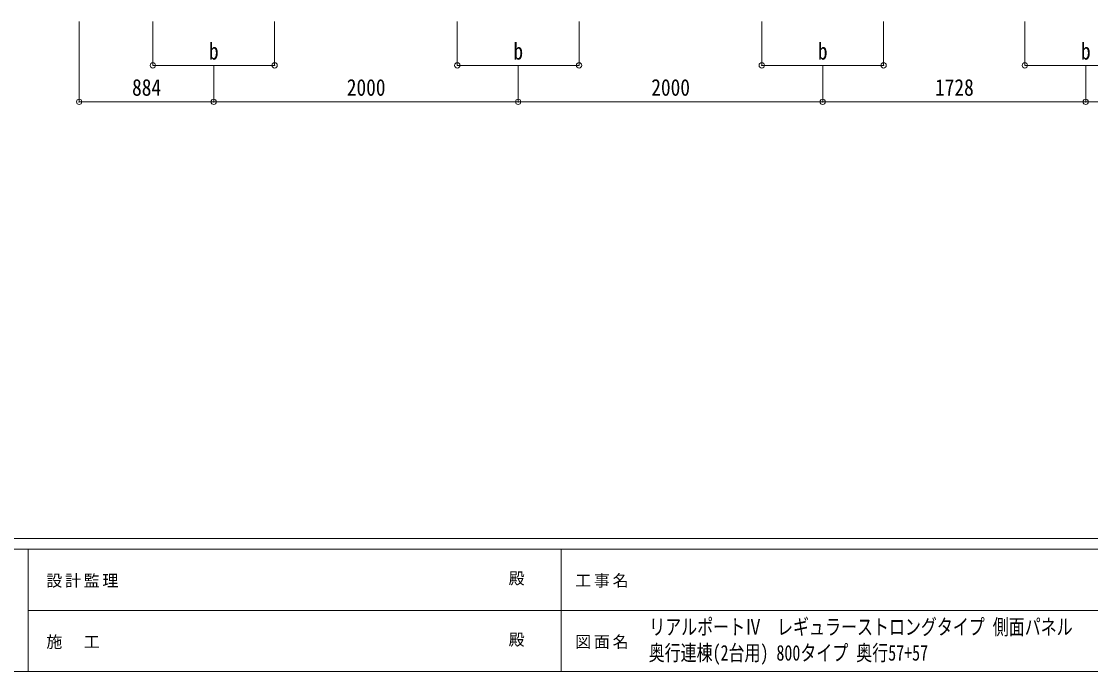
# Model space of a CAD drawing. Units: millimetres at full size. Extents: x -9783 to 9892, y -6828 to 6752.
# Drawn here: x -4015 to 3009, y -6828 to -2554 of the extents above; entities that cross this region are included whole.
import ezdxf
from ezdxf.enums import TextEntityAlignment as Align

# ---------------------------------------------------------------- set-up
doc = ezdxf.new("R2010")
doc.units = ezdxf.units.MM
doc.header["$LTSCALE"] = 35
doc.header["$PDMODE"] = 32
doc.header["$PDSIZE"] = 35
doc.layers.add('0-A_寸法', color=6, linetype='Continuous', lineweight=9)
doc.layers.add('F-0_240', color=7, linetype='Continuous', lineweight=9)
doc.styles.add('ＭＳ ゴシック', font='')
doc.styles.get('ＭＳ ゴシック').set_extended_font_data('MS Gothic')

msp = doc.modelspace()

# ---------------------------------------------------------------- linework, layer by layer
at = {"layer": '0-A_寸法'}
for p, q in [((-3635.27, -3083.42), (-3635.27, -2554.47)), ((-3151.27, -2843.44), (-3151.27, -2554.47)), ((-2351.27, -2843.44), (-2351.27, -2554.47)), ((-1151.27, -2843.44), (-1151.27, -2554.47)), ((-351.27, -2843.44), (-351.27, -2554.47)), ((848.73, -2843.44), (848.73, -2554.47)), ((1648.73, -2843.44), (1648.73, -2554.47)), ((2576.73, -2843.44), (2576.73, -2554.47)), ((-3151.27, -2843.44), (-2351.27, -2843.44)), ((-2751.27, -3083.42), (-2751.27, -2843.44)), ((-1151.27, -2843.44), (-351.27, -2843.44)), ((-751.27, -3083.42), (-751.27, -2843.44)), ((848.73, -2843.44), (1648.73, -2843.44)), ((1248.73, -3083.42), (1248.73, -2843.44)), ((3376.73, -2843.44), (2576.73, -2843.44)), ((2976.73, -3083.42), (2976.73, -2843.44)), ((-3635.27, -3083.42), (-2751.27, -3083.42)), ((-2751.27, -3083.42), (-751.27, -3083.42)), ((1248.73, -3083.42), (-751.27, -3083.42)), ((1248.73, -3083.42), (2976.73, -3083.42)), ((2976.73, -3083.42), (4976.73, -3083.42))]:
    msp.add_line(p, q, dxfattribs=at)
for p in [(-3151.27, -2843.44), (-2351.27, -2843.44), (-1151.27, -2843.44), (-351.27, -2843.44), (848.73, -2843.44), (1648.73, -2843.44), (2576.73, -2843.44), (-3635.27, -3083.42), (-2751.27, -3083.42), (-751.27, -3083.42), (1248.73, -3083.42), (2976.73, -3083.42)]:
    msp.add_point(p, dxfattribs=at)
at = {"layer": 'F-0_240', "color": 5}
for p, q in [((-9783.03, -5953.1), (9396.97, -5953.1)), ((-9783.03, -6023.1), (6285.75, -6023.1)), ((-3969.25, -6023.1), (-3969.25, -6828.1)), ((-469.25, -6023.1), (-469.25, -6828.1)), ((-3969.25, -6425.6), (3205.75, -6425.6)), ((-9783.03, -6828.1), (9396.97, -6828.1))]:
    msp.add_line(p, q, dxfattribs=at)

# ---------------------------------------------------------------- texts
at = {"layer": '0-A_寸法', "color": 7, "style": 'ＭＳ ゴシック', "width": 0.85}
for s, p in [('b', (-2782.77, -2838.44)), ('b', (-782.77, -2838.44)), ('b', (1217.23, -2838.44)), ('b', (2945.23, -2838.44)), ('884', (-3287.77, -3076.42)), ('2000', (-1877.27, -3076.42)), ('2000', (122.73, -3076.42)), ('1728', (1986.73, -3076.42))]:
    msp.add_text(s, height=110, dxfattribs=at).set_placement(p, align=Align.BOTTOM_LEFT)
at = {"layer": 'F-0_240', "style": 'ＭＳ ゴシック'}
for p in [(-814.24, -6276.85), (-814.24, -6679.35)]:
    msp.add_text('殿', height=76.98, dxfattribs=at).set_placement(p, align=Align.BOTTOM_LEFT)
at = {"layer": 'F-0_240', "style": 'ＭＳ ゴシック', "width": 0.75}
for s, p in [('リアルポートⅣ\u3000レギュラーストロングタイプ 側面パネル', (109.35, -6616.22)), ('奥行連棟(2台用) 800タイプ 奥行57+57', (105.77, -6786.55))]:
    msp.add_text(s, height=102.6, dxfattribs=at).set_placement(p, align=Align.BOTTOM_LEFT)
at = {"layer": 'F-0_240', "char_height": 76.98, "attachment_point": 7, "style": 'ＭＳ ゴシック'}
for s, insert in [('\\T1.17;設計監理', (-3851.04, -6276.85)), ('\\T1.17;工事名', (-376.96, -6276.85)), ('\\T1.17;施\u3000工', (-3851.04, -6679.35)), ('\\T1.17;図面名', (-376.96, -6679.35))]:
    msp.add_mtext(s, dxfattribs=dict(at, insert=insert))

doc.saveas('drawing.dxf')
